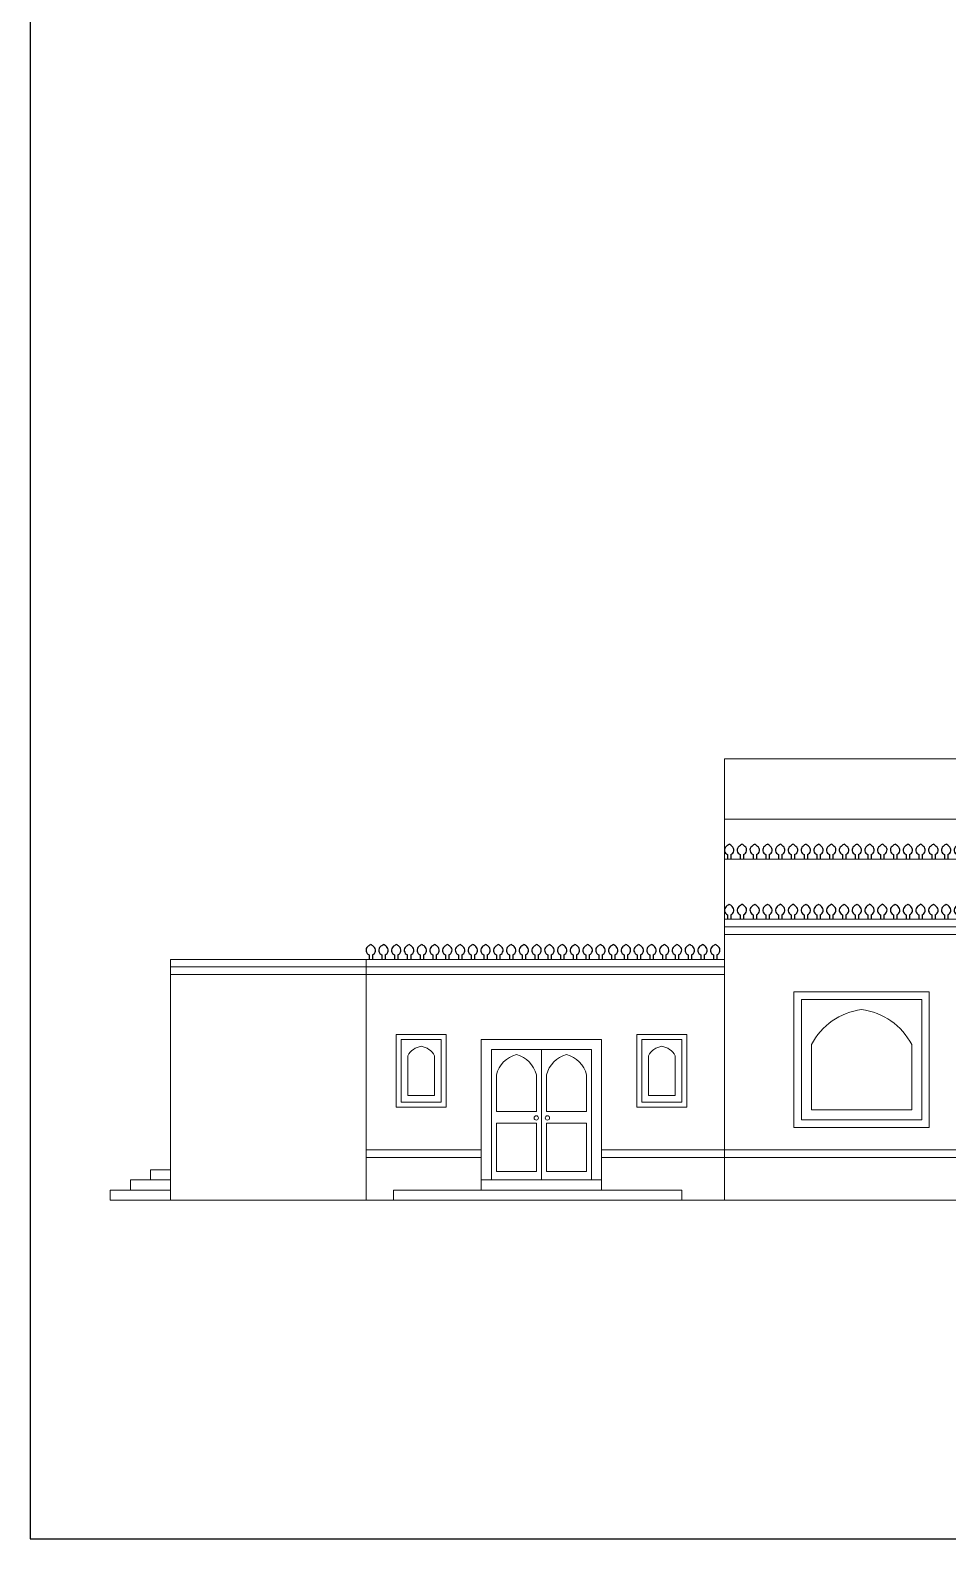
# Model space of a CAD drawing. Header units: inches. Extents: x -6210 to 141093, y -2740 to 21225.
# Drawn here: x 82657 to 83206, y -527 to 376 of the extents above; entities that cross this region are included whole.
import ezdxf

# ---------------------------------------------------------------- set-up
doc = ezdxf.new("R2010")
doc.units = ezdxf.units.IN
doc.header["$LTSCALE"] = 100
doc.header["$MEASUREMENT"] = 0
doc.layers.add('car area', color=53, linetype='Continuous')
doc.layers.add('pattern', color=24, linetype='Continuous')

# ---------------------------------------------------------------- blocks, each defined once
blk = doc.blocks.new('A$C7441049B')
at = {"layer": 'pattern', "color": 6, "linetype": 'ByBlock', "lineweight": 25, "ltscale": 0.07}
for p, q in [((6.14, 2.75, -0.01), (6.14, 0)), ((8.14, 2.75, -0.01), (8.14, 0)), ((13.77, 2.75, -0.01), (13.77, 0, 0)), ((15.77, 2.75, -0.01), (15.77, 0, 0)), ((21.41, 2.75, -0.01), (21.41, 0, 0)), ((23.41, 2.75, -0.01), (23.41, 0, 0)), ((29.05, 2.75, -0.01), (29.05, 0)), ((31.05, 2.75, -0.01), (31.05, 0)), ((36.69, 2.75, -0.01), (36.69, 0, 0)), ((38.69, 2.75, -0.01), (38.69, 0, 0)), ((44.32, 2.75, -0.01), (44.32, 0)), ((46.32, 2.75, -0.01), (46.32, 0)), ((51.96, 2.75, -0.01), (51.96, 0)), ((53.96, 2.75, -0.01), (53.96, 0))]:
    blk.add_line(p, q, dxfattribs=at)
for centre, start, end in [((7.14, 5.41, -0.01), 128.29859, 249.41182), ((7.14, 5.41, -0.01), 290.58816, 51.70141), ((14.77, 5.41, -0.01), 128.29859, 249.41183), ((14.77, 5.41, -0.01), 290.58817, 51.70141), ((22.41, 5.41, -0.01), 128.29859, 249.41183), ((22.41, 5.41, -0.01), 290.58817, 51.70141), ((30.05, 5.41, -0.01), 128.29859, 249.41183), ((30.05, 5.41, -0.01), 290.58817, 51.70141), ((37.69, 5.41, -0.01), 128.29859, 249.41183), ((37.69, 5.41, -0.01), 290.58817, 51.70141), ((45.32, 5.41, -0.01), 128.29859, 249.41183), ((45.32, 5.41, -0.01), 290.58817, 51.70141), ((52.96, 5.41, -0.01), 128.29859, 249.41183), ((52.96, 5.41, -0.01), 290.58817, 51.70141)]:
    blk.add_arc(centre, 2.84, start, end, dxfattribs=at)
at = {"layer": 'pattern', "color": 6, "linetype": 'ByBlock', "lineweight": 25, "ltscale": 0.07, "extrusion": (0, 0, -1)}
for centre in [(10.06, 3.36, -0.01), (17.7, 3.36, -0.01), (25.34, 3.36, -0.01), (32.97, 3.36, -0.01), (40.61, 3.36, -0.01), (48.25, 3.36, -0.01), (55.89, 3.36, -0.01)]:
    blk.add_ellipse(centre, major_axis=(5.41, 3.32), ratio=1, start_param=4.432426, end_param=4.784303, dxfattribs=at)
at = {"layer": 'pattern', "color": 6, "linetype": 'ByBlock', "lineweight": 25, "ltscale": 0.07}
for centre in [(4.21, 3.36, -0.01), (11.85, 3.36, -0.01), (19.49, 3.36, -0.01), (27.13, 3.36, -0.01), (34.76, 3.36, -0.01), (42.4, 3.36, -0.01), (50.04, 3.36, -0.01)]:
    blk.add_ellipse(centre, major_axis=(-5.41, 3.32), ratio=1, start_param=4.432426, end_param=4.784303, dxfattribs=at)

msp = doc.modelspace()

# ---------------------------------------------------------------- linework, layer by layer
msp.add_lwpolyline([(82657.24185, -526.65368), (84915.8931, -526.65368), (84915.8931, 1167.33476), (82657.24185, 1167.33476)], close=True)
at = {"layer": 'car area', "linetype": 'Continuous', "lineweight": 0}
for p, q in [((83072.70638, -323.92484), (83072.70638, -59.92484)), ((83072.70638, -59.92484), (83286.23719, -59.92484)), ((83072.70638, -95.92484), (84371.70638, -95.92484)), ((83072.70638, -119.92484), (83576.07449, -119.92484)), ((83072.70638, -155.92484), (83576.07449, -155.92484)), ((83072.70638, -160.42484), (83576.07449, -160.42484)), ((83072.70638, -164.92484), (83576.07449, -164.92484)), ((82741.20638, -323.92484), (82741.20638, -179.92484)), ((82741.20638, -179.92484), (83072.70638, -179.92484)), ((82858.20638, -323.92484), (82858.20638, -179.92484)), ((82741.20638, -184.42484), (83072.70638, -184.42484)), ((82741.20638, -188.92484), (83072.70638, -188.92484)), ((83114.27232, -199.42484), (83195.27232, -199.42484)), ((83114.27232, -280.42484), (83114.27232, -199.42484)), ((83118.77232, -203.92484), (83190.77232, -203.92484)), ((83190.77232, -203.92484), (83118.77232, -203.92484)), ((83118.77232, -275.92484), (83118.77232, -203.92484)), ((83190.77232, -275.92484), (83190.77232, -203.92484)), ((83195.27232, -280.42484), (83195.27232, -199.42484)), ((82876.20638, -268.32991), (82876.20638, -224.92484)), ((82906.20638, -224.92484), (82876.20638, -224.92484)), ((82906.20638, -268.32991), (82906.20638, -224.92484)), ((83020.20638, -268.32991), (83020.20638, -224.92484)), ((83020.20638, -224.92484), (83050.20638, -224.92484)), ((83050.20638, -268.32991), (83050.20638, -224.92484)), ((82879.20638, -265.32991), (82879.20638, -227.92484)), ((82903.20638, -227.92484), (82879.20638, -227.92484)), ((82903.20638, -265.32991), (82903.20638, -227.92484)), ((82927.20638, -227.92484), (82927.20638, -311.92484)), ((82927.20638, -227.92484), (82999.20638, -227.92484)), ((82933.20638, -233.92484), (82993.20638, -233.92484)), ((82933.20638, -233.92484), (82933.20638, -311.92484)), ((82963.20638, -233.92484), (82963.20638, -311.92484)), ((82993.20638, -233.92484), (82993.20638, -311.92484)), ((82999.20638, -227.92484), (82999.20638, -311.92484)), ((83023.20638, -227.92484), (83047.20638, -227.92484)), ((83023.20638, -265.32991), (83023.20638, -227.92484)), ((83047.20638, -265.32991), (83047.20638, -227.92484)), ((83124.77232, -269.92484), (83124.77232, -230.92484)), ((83184.77232, -269.92484), (83184.77232, -230.92484)), ((82883.20638, -261.32991), (82883.20638, -237.52484)), ((82899.20638, -261.32991), (82899.20638, -237.52484)), ((83027.20638, -261.32991), (83027.20638, -237.52484)), ((83043.20638, -261.32991), (83043.20638, -237.52484)), ((82936.20638, -248.92484), (82936.20638, -270.92484)), ((82960.20638, -248.92484), (82960.20638, -270.92484)), ((82966.20638, -248.92484), (82966.20638, -270.92484)), ((82990.20638, -248.92484), (82990.20638, -270.92484)), ((82899.20638, -261.32991), (82883.20638, -261.32991)), ((83027.20638, -261.32991), (83043.20638, -261.32991)), ((82906.20638, -268.32991), (82876.20638, -268.32991)), ((82903.20638, -265.32991), (82879.20638, -265.32991)), ((83020.20638, -268.32991), (83050.20638, -268.32991)), ((83023.20638, -265.32991), (83047.20638, -265.32991)), ((83124.77232, -269.92484), (83184.77232, -269.92484)), ((82936.20638, -270.92484), (82960.20638, -270.92484)), ((82936.20638, -277.92484), (82936.20638, -306.92484)), ((82936.20638, -277.92484), (82960.20638, -277.92484)), ((82960.20638, -277.92484), (82960.20638, -306.92484)), ((82966.20638, -270.92484), (82990.20638, -270.92484)), ((82966.20638, -277.92484), (82966.20638, -306.92484)), ((82966.20638, -277.92484), (82990.20638, -277.92484)), ((82990.20638, -277.92484), (82990.20638, -306.92484)), ((83118.77232, -275.92484), (83190.77232, -275.92484)), ((83190.77232, -275.92484), (83118.77232, -275.92484)), ((83114.27232, -280.42484), (83195.27232, -280.42484)), ((82858.20638, -293.92484), (82927.20638, -293.92484)), ((82999.20638, -293.92484), (83576.07449, -293.92484)), ((82729.20638, -305.92484), (82729.20638, -311.92484)), ((82729.20638, -305.92484), (82741.20638, -305.92484)), ((82858.20638, -298.42484), (82927.20638, -298.42484)), ((82936.20638, -306.92484), (82960.20638, -306.92484)), ((82966.20638, -306.92484), (82990.20638, -306.92484)), ((82999.20638, -298.42484), (83576.07449, -298.42484)), ((82717.20638, -311.92484), (82717.20638, -317.92484)), ((82717.20638, -311.92484), (82741.20638, -311.92484)), ((82927.20638, -311.92484), (82999.20638, -311.92484)), ((82927.20638, -311.92484), (82927.20638, -317.92484)), ((82999.20638, -311.92484), (82999.20638, -317.92484)), ((82705.20638, -317.92484), (82705.20638, -323.92484)), ((82705.20638, -317.92484), (82741.20638, -317.92484)), ((82705.20638, -323.92484), (84888.84481, -323.92484)), ((82874.70638, -323.92484), (82874.70638, -317.92484)), ((82874.70638, -317.92484), (83047.20638, -317.92484)), ((83047.20638, -317.92484), (83047.20638, -323.92484))]:
    msp.add_line(p, q, dxfattribs=at)
for centre in [(82960.06829, -274.76231), (82966.7895, -274.76231)]:
    msp.add_circle(centre, 1.30745, dxfattribs=at)
for centre, radius, start, end in [((83159.95804, -249.26159), 39.67709, 97.50993976, 152.47410064), ((83149.5866, -249.26159), 39.67709, 27.52589936, 82.49006024), ((82892.58924, -242.41464), 10.58056, 97.50993976, 152.47410064), ((82889.82352, -242.41464), 10.58056, 27.52589936, 82.49006024), ((83036.58924, -242.41464), 10.58056, 97.50993976, 152.47410064), ((83033.82352, -242.41464), 10.58056, 27.52589936, 82.49006024), ((82952.38714, -253.10561), 16.71215, 104.48717608, 165.51282392), ((82944.02561, -253.10561), 16.71215, 14.48717608, 75.51282392), ((82982.38714, -253.10561), 16.71215, 104.48717608, 165.51282392), ((82974.02561, -253.10561), 16.71215, 14.48717608, 75.51282392)]:
    msp.add_arc(centre, radius, start, end, dxfattribs=at)

# ---------------------------------------------------------------- block references
for p in [(83068.37874, -119.92485, -0.02862), (83121.82873, -119.928, -0.027), (83175.27873, -119.93115, -0.02537), (83068.37874, -155.92485, -0.02862), (83121.82873, -155.928, -0.027), (83175.27873, -155.93115, -0.02537), (82853.87874, -179.92484), (82907.32873, -179.92799, 0.00162), (82960.77873, -179.93113, 0.00325), (83014.22873, -179.93428, 0.00487)]:
    msp.add_blockref('A$C7441049B', p, dxfattribs=at)

doc.saveas('drawing.dxf')
